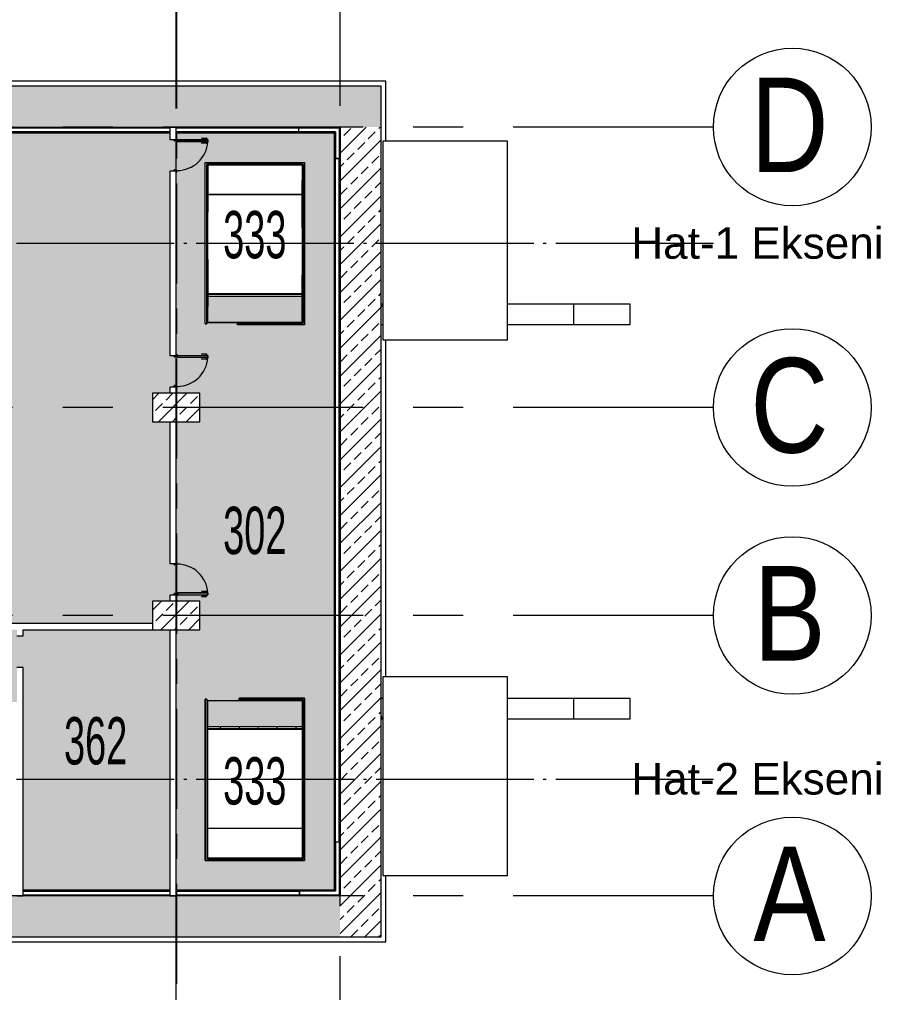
# Model space of a CAD drawing. Header units: metres. Extents: x -201 to 705, y -63 to 42.
# Drawn here: x 677.35 to 704.65, y -23.76 to 7.11 of the extents above; entities that cross this region are included whole.
import ezdxf

# ---------------------------------------------------------------- set-up
doc = ezdxf.new("R2010")
doc.units = ezdxf.units.M
for name, pattern in [('Dash', [3, 1.5, -1.5]), ('Grid Line', [11.1125, 6.35, -1.5875, 1.5875, -1.5875]), ('Grid Line 1_4_', [5.55625, 3.175, -0.79375, 0.79375, -0.79375]), ('HAT AKSI', [5.6, 5, -0.3, 0, -0.3])]:
    doc.linetypes.add(name, pattern=pattern)
for name, color, linetype, lineweight in [('A-----NPP', 7, 'Continuous', 9), ('A-DETLGEM', 7, 'Continuous', 9), ('A_AREA', 7, 'Continuous', 9), ('A_DOOR', 7, 'Continuous', 9), ('A_GRID', 7, 'Continuous', 9), ('A_GRID_BALOON', 7, 'Continuous', 9), ('A_HANDRAIL', 7, 'Continuous', 9), ('A_HATCH', 7, 'Continuous', 9), ('A_RC', 7, 'Continuous', 9), ('A_TEXT_40', 7, 'Continuous', 9), ('A_WALL', 7, 'Continuous', 9), ('G-PLANOTM', 7, 'Continuous', 9)]:
    doc.layers.add(name, color=color, linetype=linetype, lineweight=lineweight)
doc.styles.add('Arial', font='arial.ttf', dxfattribs={"height": 1})
doc.styles.add('Arial Narrow_1', font='ARIALN.TTF', dxfattribs={"height": 3})
doc.styles.add('Arial Narrow_2', font='ARIALN.TTF', dxfattribs={"width": 0.7, "height": 1.5})
pattern_1 = [(45, (0, 0), (-0.442274, 0.442274), []), (45, (0.4423, 0), (-0.442274, 0.442274), [0.31274, -0.15637])]

# ---------------------------------------------------------------- blocks, each defined once
blk = doc.blocks.new('B1010_10_KOLON_DİKDÖRTGEN KESİT - 90x150mm-V235-14_73 _17_73_ TEKNİK KAT _FFL__ANAHTAR PLAN')
at = {"layer": 'A_RC', "true_color": 0x787878}
h = blk.add_hatch(dxfattribs=at)
h.set_pattern_fill('FP_7', color=8, style=0, pattern_type=2)
h.set_pattern_definition([(225, (0, -11.8), (0.44228, -0.44228), []), (225, (-0.4423, -11.8), (0.44228, -0.44228), [0.31274, -0.15637])])
h.paths.add_polyline_path([(0.014, 0.45), (-0.75, 0.45), (-0.75, -0.45), (0.75, -0.45), (0.75, 0.45), (0.2, 0.45)])
at = {"layer": 'A_RC', "lineweight": 18}
for p, q in [((0.75, 0.45), (-0.75, 0.45)), ((-0.75, 0.45), (-0.75, -0.45)), ((0.75, -0.45), (0.75, 0.45)), ((-0.75, -0.45), (0.75, -0.45))]:
    blk.add_line(p, q, dxfattribs=at)
blk = doc.blocks.new('B1010_10_KOLON_DİKDÖRTGEN KESİT - 90x150mm-V236-14_73 _17_73_ TEKNİK KAT _FFL__ANAHTAR PLAN')
at = {"layer": 'A_RC', "true_color": 0x787878}
h = blk.add_hatch(dxfattribs=at)
h.set_pattern_fill('FP_8', color=8, style=0, pattern_type=2)
h.set_pattern_definition([(225, (0, -5.2), (0.442274, -0.442274), []), (225, (-0.4423, -5.2), (0.442274, -0.442274), [0.31274, -0.15637])])
h.paths.add_polyline_path([(0.014, 0.45), (-0.75, 0.45), (-0.75, -0.45), (0.75, -0.45), (0.75, 0.45), (0.2, 0.45)])
at = {"layer": 'A_RC', "lineweight": 18}
for p, q in [((0.75, 0.45), (-0.75, 0.45)), ((-0.75, 0.45), (-0.75, -0.45)), ((0.75, -0.45), (0.75, 0.45)), ((-0.75, -0.45), (0.75, -0.45))]:
    blk.add_line(p, q, dxfattribs=at)
blk = doc.blocks.new('TBM Çukuru VOID - tbm çukur kesiti_dwg-3971131-14_73 _17_73_ TEKNİK KAT _FFL__ANAHTAR PLAN')
at = {"layer": 'A-----NPP'}
blk.add_line((-0.002, 0), (-0.001, 0), dxfattribs=at)
blk = doc.blocks.new('TBM Çukuru VOID - B3060_TBM Çukuru VOID_L_2320_00mm-3817887-14_73 _17_73_ TEKNİK KAT _FFL__ANAHTAR PLAN')
blk.add_blockref('TBM Çukuru VOID - tbm çukur kesiti_dwg-3971131-14_73 _17_73_ TEKNİK KAT _FFL__ANAHTAR PLAN', (0, 0))
blk = doc.blocks.new('DOLGU BETON - DOLGU BETON-4155418-14_73 _17_73_ TEKNİK KAT _FFL__ANAHTAR PLAN')
at = {"layer": 'A-----NPP'}
for p, q in [((4, 1.559), (1.001, 1.559)), ((4, -18.559), (1.001, -18.559))]:
    blk.add_line(p, q, dxfattribs=at)
blk = doc.blocks.new('IC-TKN-M7-S22-000-10-A1-32-K-T-6C-200_rvt-3-14_73 _17_73_ TEKNİK KAT _FFL__ANAHTAR PLAN')
at = {"layer": 'A_HATCH', "true_color": 0x787878}
h = blk.add_hatch(dxfattribs=at)
h.set_pattern_fill('FP_3', color=8, style=0, pattern_type=2)
h.set_pattern_definition(pattern_1)
h.paths.add_polyline_path([(-19, 3.7), (6.5, 3.7), (6.5, 5), (-55.75, 5), (-55.75, 3.7), (-20.653, 3.7)])
h = blk.add_hatch(dxfattribs=at)
h.set_pattern_fill('FP_3', color=8, style=0, pattern_type=2)
h.set_pattern_definition(pattern_1)
h.paths.add_polyline_path([(6.363, -22), (6.5, -22), (6.5, 3.7), (5.2, 3.7), (5.2, -22)])
h = blk.add_hatch(dxfattribs=at)
h.set_pattern_fill('FP_3', color=8, style=0, pattern_type=2)
h.set_pattern_definition(pattern_1)
h.paths.add_polyline_path([(-55.384, -22), (5.2, -22), (5.2, -20.7), (-55.75, -20.7), (-55.75, -22), (-55.386, -22)])
at = {"layer": 'A-----NPP'}
for p, q in [((6.65, 5.15), (-55.669, 5.15)), ((6.65, 3.25), (6.65, 5.15)), ((10.503, 3.25), (6.55, 3.25)), ((6.55, 3.25), (6.55, -3.05)), ((10.503, -3.05), (10.503, 3.25)), ((1.001, -2.5), (1.001, 2.499)), ((1.001, 2.499), (4, 2.499)), ((1.001, 1.559), (4, 1.559)), ((6.55, -3.05), (10.503, -3.05)), ((6.65, -13.75), (6.65, -3.05)), ((10.503, -13.75), (6.55, -13.75)), ((6.55, -13.75), (6.55, -20.05)), ((10.503, -20.05), (10.503, -13.75)), ((4, -18.559), (1.001, -18.559)), ((6.55, -20.05), (10.503, -20.05)), ((6.65, -22.15), (6.65, -20.05)), ((-55.384, -22.15), (6.65, -22.15))]:
    blk.add_line(p, q, dxfattribs=at)
at = {"layer": 'A_WALL', "lineweight": 18}
for p, q in [((6.5, 5), (-55.75, 5)), ((6.5, 3.7), (6.5, 5)), ((-55.75, 3.7), (5.2, 3.7)), ((5.2, 3.7), (5.2, -20.7)), ((6.5, -22), (6.5, 3.7)), ((5.2, -20.7), (-55.75, -20.7)), ((-55.75, -22), (5.2, -22)), ((5.2, -22), (6.5, -22))]:
    blk.add_line(p, q, dxfattribs=at)
at = {"layer": 'A_RC', "lineweight": 9}
blk.add_blockref('DOLGU BETON - DOLGU BETON-4155418-14_73 _17_73_ TEKNİK KAT _FFL__ANAHTAR PLAN', (0, 0), dxfattribs=at)
at = {"layer": 'A_RC', "lineweight": 9, "rotation": 180}
for name, p in [('B1010_10_KOLON_DİKDÖRTGEN KESİT - 90x150mm-V236-14_73 _17_73_ TEKNİK KAT _FFL__ANAHTAR PLAN', (0, -5.2)), ('B1010_10_KOLON_DİKDÖRTGEN KESİT - 90x150mm-V235-14_73 _17_73_ TEKNİK KAT _FFL__ANAHTAR PLAN', (0, -11.8))]:
    blk.add_blockref(name, p, dxfattribs=at)
at = {"layer": 'G-PLANOTM', "lineweight": 9, "rotation": 180}
blk.add_blockref('TBM Çukuru VOID - B3060_TBM Çukuru VOID_L_2320_00mm-3817887-14_73 _17_73_ TEKNİK KAT _FFL__ANAHTAR PLAN', (6.5, -17.025), dxfattribs=at)
blk = doc.blocks.new('C1030_70_YK1 100x220cm - YK1 100x220cm-V215-14_73 _17_73_ TEKNİK KAT _FFL__ANAHTAR PLAN')
at = {"layer": 'A-DETLGEM'}
for p, q in [((-0.55, 0.913), (-0.55, 1.048)), ((-0.54, 1.048), (-0.54, 0.913)), ((-0.53, 1.068), (-0.5, 1.068)), ((-0.5, 1.058), (-0.53, 1.058)), ((-0.499, 1.107), (-0.434, 1.107)), ((-0.499, 0.139), (-0.499, 1.107)), ((-0.438, 1.103), (-0.495, 1.103)), ((-0.495, 0.153), (-0.495, 1.103)), ((-0.438, 1.103), (-0.438, 0.153)), ((-0.435, 1.068), (-0.405, 1.068)), ((-0.405, 1.058), (-0.435, 1.058)), ((-0.434, 1.107), (-0.434, 0.621)), ((-0.395, 0.913), (-0.395, 1.048)), ((-0.385, 1.048), (-0.385, 0.913)), ((-0.434, 0.621), (-0.434, 0.149)), ((-0.491, 0.139), (-0.499, 0.139)), ((-0.438, 0.153), (-0.495, 0.153)), ((-0.491, 0.149), (-0.491, 0.139)), ((-0.434, 0.149), (-0.491, 0.149))]:
    blk.add_line(p, q, dxfattribs=at)
for radius in [0.008, 0.006]:
    blk.add_circle((-0.5, 0.13), radius, dxfattribs=at)
for centre, radius, start, end in [((-0.53, 1.048), 0.02, 90, 180), ((-0.53, 1.048), 0.01, 90, 180), ((-0.405, 1.048), 0.02, 0, 90), ((-0.405, 1.048), 0.01, 0, 90), ((-0.545, 0.913), 0.005, 180, 0), ((-0.39, 0.913), 0.005, 180, 0)]:
    blk.add_arc(centre, radius, start, end, dxfattribs=at)
at = {"layer": 'A_DOOR'}
for p, q in [((-0.483, 0.118), (-0.538, 0.118)), ((-0.538, 0.118), (-0.538, 0.1)), ((-0.538, 0.1), (-0.538, 0.118)), ((-0.538, 0.118), (-0.483, 0.118)), ((-0.536, 0.1), (-0.536, 0.116)), ((-0.536, 0.116), (-0.485, 0.116)), ((-0.485, 0.116), (-0.536, 0.116)), ((-0.536, 0.116), (-0.536, 0.1)), ((-0.485, 0.095), (-0.487, 0.093)), ((-0.487, 0.093), (-0.485, 0.095)), ((-0.487, 0.093), (-0.487, 0.062)), ((-0.487, 0.062), (-0.487, 0.093)), ((-0.487, 0.062), (-0.485, 0.06)), ((-0.485, 0.06), (-0.487, 0.062)), ((-0.485, 0.116), (-0.485, 0.095)), ((-0.485, 0.095), (-0.485, 0.116)), ((-0.485, 0.092), (-0.483, 0.094)), ((-0.483, 0.094), (-0.485, 0.092)), ((-0.485, 0.063), (-0.485, 0.092)), ((-0.485, 0.092), (-0.485, 0.063)), ((-0.483, 0.061), (-0.485, 0.063)), ((-0.485, 0.063), (-0.483, 0.061)), ((-0.485, 0.06), (-0.485, 0.049)), ((-0.485, 0.049), (-0.485, 0.06)), ((-0.485, 0.049), (-0.465, 0.049)), ((-0.465, 0.049), (-0.485, 0.049)), ((-0.483, 0.045), (-0.485, 0.045)), ((-0.485, 0.045), (-0.485, 0.037)), ((-0.485, 0.037), (-0.485, 0.045)), ((-0.485, 0.045), (-0.483, 0.045)), ((-0.485, 0.037), (-0.457, 0.037)), ((-0.457, 0.037), (-0.485, 0.037)), ((-0.483, 0.094), (-0.483, 0.118)), ((-0.483, 0.118), (-0.483, 0.094)), ((-0.483, 0.051), (-0.483, 0.061)), ((-0.483, 0.061), (-0.483, 0.051)), ((-0.467, 0.051), (-0.483, 0.051)), ((-0.483, 0.051), (-0.467, 0.051)), ((-0.483, 0.039), (-0.483, 0.045)), ((-0.483, 0.045), (-0.483, 0.039)), ((-0.459, 0.039), (-0.483, 0.039)), ((-0.483, 0.039), (-0.459, 0.039)), ((-0.457, 0.061), (-0.467, 0.061)), ((-0.467, 0.061), (-0.467, 0.051)), ((-0.467, 0.051), (-0.467, 0.061)), ((-0.467, 0.061), (-0.457, 0.061)), ((-0.465, 0.049), (-0.465, 0.059)), ((-0.465, 0.059), (-0.459, 0.059)), ((-0.459, 0.059), (-0.465, 0.059)), ((-0.465, 0.059), (-0.465, 0.049)), ((-0.459, 0.059), (-0.459, 0.039)), ((-0.459, 0.039), (-0.459, 0.059)), ((-0.457, 0.037), (-0.457, 0.061)), ((-0.457, 0.061), (-0.457, 0.037)), ((0.467, 0.061), (0.457, 0.061)), ((0.457, 0.061), (0.457, 0.037)), ((0.457, 0.037), (0.457, 0.061)), ((0.457, 0.061), (0.467, 0.061)), ((0.457, 0.037), (0.485, 0.037)), ((0.485, 0.037), (0.457, 0.037)), ((0.459, 0.039), (0.459, 0.059)), ((0.459, 0.059), (0.465, 0.059)), ((0.465, 0.059), (0.459, 0.059)), ((0.459, 0.059), (0.459, 0.039)), ((0.483, 0.039), (0.459, 0.039)), ((0.459, 0.039), (0.483, 0.039)), ((0.465, 0.059), (0.465, 0.049)), ((0.465, 0.049), (0.465, 0.059)), ((0.465, 0.049), (0.485, 0.049)), ((0.485, 0.049), (0.465, 0.049)), ((0.467, 0.051), (0.467, 0.061)), ((0.467, 0.061), (0.467, 0.051)), ((0.483, 0.051), (0.467, 0.051)), ((0.467, 0.051), (0.483, 0.051)), ((0.538, 0.118), (0.483, 0.118)), ((0.483, 0.118), (0.483, 0.094)), ((0.483, 0.094), (0.483, 0.118)), ((0.483, 0.118), (0.538, 0.118)), ((0.483, 0.094), (0.485, 0.092)), ((0.485, 0.092), (0.483, 0.094)), ((0.485, 0.063), (0.483, 0.061)), ((0.483, 0.061), (0.485, 0.063)), ((0.483, 0.061), (0.483, 0.051)), ((0.483, 0.051), (0.483, 0.061)), ((0.485, 0.045), (0.483, 0.045)), ((0.483, 0.045), (0.483, 0.039)), ((0.483, 0.039), (0.483, 0.045)), ((0.483, 0.045), (0.485, 0.045)), ((0.485, 0.095), (0.485, 0.116)), ((0.485, 0.116), (0.536, 0.116)), ((0.536, 0.116), (0.485, 0.116)), ((0.485, 0.116), (0.485, 0.095)), ((0.487, 0.093), (0.485, 0.095)), ((0.485, 0.095), (0.487, 0.093)), ((0.485, 0.092), (0.485, 0.063)), ((0.485, 0.063), (0.485, 0.092)), ((0.485, 0.06), (0.487, 0.062)), ((0.487, 0.062), (0.485, 0.06)), ((0.485, 0.049), (0.485, 0.06)), ((0.485, 0.06), (0.485, 0.049)), ((0.485, 0.037), (0.485, 0.045)), ((0.485, 0.045), (0.485, 0.037)), ((0.487, 0.062), (0.487, 0.093)), ((0.487, 0.093), (0.487, 0.062)), ((0.536, 0.116), (0.536, 0.1)), ((0.536, 0.1), (0.536, 0.116)), ((0.538, 0.1), (0.538, 0.118)), ((0.538, 0.118), (0.538, 0.1))]:
    blk.add_line(p, q, dxfattribs=at)
blk.add_arc((-0.5, 0.13), 0.98, 360, 86.1575, dxfattribs=at)
blk = doc.blocks.new('C1030_70_YK1 100x220cm - YK1 100x220cm-1940403-14_73 _17_73_ TEKNİK KAT _FFL__ANAHTAR PLAN')
at = {"layer": 'A-DETLGEM'}
for p, q in [((-0.55, 0.913), (-0.55, 1.048)), ((-0.54, 1.048), (-0.54, 0.913)), ((-0.53, 1.068), (-0.5, 1.068)), ((-0.5, 1.058), (-0.53, 1.058)), ((-0.499, 1.107), (-0.434, 1.107)), ((-0.499, 0.139), (-0.499, 1.107)), ((-0.438, 1.103), (-0.495, 1.103)), ((-0.495, 0.153), (-0.495, 1.103)), ((-0.438, 1.103), (-0.438, 0.153)), ((-0.435, 1.068), (-0.405, 1.068)), ((-0.405, 1.058), (-0.435, 1.058)), ((-0.434, 1.107), (-0.434, 0.621)), ((-0.395, 0.913), (-0.395, 1.048)), ((-0.385, 1.048), (-0.385, 0.913)), ((-0.434, 0.621), (-0.434, 0.149)), ((-0.491, 0.139), (-0.499, 0.139)), ((-0.438, 0.153), (-0.495, 0.153)), ((-0.491, 0.149), (-0.491, 0.139)), ((-0.434, 0.149), (-0.491, 0.149))]:
    blk.add_line(p, q, dxfattribs=at)
for radius in [0.008, 0.006]:
    blk.add_circle((-0.5, 0.13), radius, dxfattribs=at)
for centre, radius, start, end in [((-0.53, 1.048), 0.02, 90, 180), ((-0.53, 1.048), 0.01, 90, 180), ((-0.405, 1.048), 0.02, 0, 90), ((-0.405, 1.048), 0.01, 0, 90), ((-0.545, 0.913), 0.005, 180, 0), ((-0.39, 0.913), 0.005, 180, 0)]:
    blk.add_arc(centre, radius, start, end, dxfattribs=at)
at = {"layer": 'A_DOOR'}
for p, q in [((-0.483, 0.118), (-0.538, 0.118)), ((-0.538, 0.118), (-0.538, 0.1)), ((-0.536, 0.1), (-0.536, 0.116)), ((-0.536, 0.116), (-0.485, 0.116)), ((-0.485, 0.095), (-0.487, 0.093)), ((-0.487, 0.093), (-0.487, 0.062)), ((-0.487, 0.062), (-0.485, 0.06)), ((-0.485, 0.116), (-0.485, 0.095)), ((-0.485, 0.092), (-0.483, 0.094)), ((-0.485, 0.063), (-0.485, 0.092)), ((-0.483, 0.061), (-0.485, 0.063)), ((-0.485, 0.06), (-0.485, 0.049)), ((-0.485, 0.049), (-0.465, 0.049)), ((-0.483, 0.045), (-0.485, 0.045)), ((-0.485, 0.045), (-0.485, 0.037)), ((-0.485, 0.037), (-0.457, 0.037)), ((-0.483, 0.094), (-0.483, 0.118)), ((-0.483, 0.051), (-0.483, 0.061)), ((-0.467, 0.051), (-0.483, 0.051)), ((-0.483, 0.039), (-0.483, 0.045)), ((-0.459, 0.039), (-0.483, 0.039)), ((-0.457, 0.061), (-0.467, 0.061)), ((-0.467, 0.061), (-0.467, 0.051)), ((-0.465, 0.049), (-0.465, 0.059)), ((-0.465, 0.059), (-0.459, 0.059)), ((-0.459, 0.059), (-0.459, 0.039)), ((-0.457, 0.037), (-0.457, 0.061)), ((0.467, 0.061), (0.457, 0.061)), ((0.457, 0.061), (0.457, 0.037)), ((0.457, 0.037), (0.485, 0.037)), ((0.459, 0.039), (0.459, 0.059)), ((0.459, 0.059), (0.465, 0.059)), ((0.483, 0.039), (0.459, 0.039)), ((0.465, 0.059), (0.465, 0.049)), ((0.465, 0.049), (0.485, 0.049)), ((0.467, 0.051), (0.467, 0.061)), ((0.483, 0.051), (0.467, 0.051)), ((0.538, 0.118), (0.483, 0.118)), ((0.483, 0.118), (0.483, 0.094)), ((0.483, 0.094), (0.485, 0.092)), ((0.485, 0.063), (0.483, 0.061)), ((0.483, 0.061), (0.483, 0.051)), ((0.485, 0.045), (0.483, 0.045)), ((0.483, 0.045), (0.483, 0.039)), ((0.485, 0.095), (0.485, 0.116)), ((0.485, 0.116), (0.536, 0.116)), ((0.487, 0.093), (0.485, 0.095)), ((0.485, 0.092), (0.485, 0.063)), ((0.485, 0.06), (0.487, 0.062)), ((0.485, 0.049), (0.485, 0.06)), ((0.485, 0.037), (0.485, 0.045)), ((0.487, 0.062), (0.487, 0.093)), ((0.536, 0.116), (0.536, 0.1)), ((0.538, 0.1), (0.538, 0.118))]:
    blk.add_line(p, q, dxfattribs=at)
blk.add_arc((-0.5, 0.13), 0.98, 360, 86.1575, dxfattribs=at)
blk = doc.blocks.new('C1030_70_YK1 100x220cm - YK1 100x220cm-V216-14_73 _17_73_ TEKNİK KAT _FFL__ANAHTAR PLAN')
at = {"layer": 'A-DETLGEM'}
for p, q in [((0.385, 1.048), (0.385, 0.913)), ((0.395, 0.913), (0.395, 1.048)), ((0.435, 1.068), (0.405, 1.068)), ((0.405, 1.058), (0.435, 1.058)), ((0.499, 1.107), (0.434, 1.107)), ((0.434, 1.107), (0.434, 0.621)), ((0.438, 1.103), (0.495, 1.103)), ((0.438, 1.103), (0.438, 0.153)), ((0.495, 0.153), (0.495, 1.103)), ((0.499, 0.139), (0.499, 1.107)), ((0.53, 1.068), (0.5, 1.068)), ((0.5, 1.058), (0.53, 1.058)), ((0.54, 1.048), (0.54, 0.913)), ((0.55, 0.913), (0.55, 1.048)), ((0.434, 0.621), (0.434, 0.149)), ((0.434, 0.149), (0.491, 0.149)), ((0.438, 0.153), (0.495, 0.153)), ((0.491, 0.149), (0.491, 0.139)), ((0.491, 0.139), (0.499, 0.139))]:
    blk.add_line(p, q, dxfattribs=at)
for radius in [0.008, 0.006]:
    blk.add_circle((0.5, 0.13), radius, dxfattribs=at)
for centre, radius, start, end in [((0.405, 1.048), 0.02, 90, 180), ((0.405, 1.048), 0.01, 90, 180), ((0.53, 1.048), 0.02, 360, 90), ((0.53, 1.048), 0.01, 0, 90), ((0.39, 0.913), 0.005, 180, 360), ((0.545, 0.913), 0.005, 180, 0)]:
    blk.add_arc(centre, radius, start, end, dxfattribs=at)
at = {"layer": 'A_DOOR'}
for p, q in [((-0.483, 0.118), (-0.538, 0.118)), ((-0.538, 0.118), (-0.538, 0.1)), ((-0.538, 0.1), (-0.538, 0.118)), ((-0.538, 0.118), (-0.483, 0.118)), ((-0.536, 0.1), (-0.536, 0.116)), ((-0.536, 0.116), (-0.485, 0.116)), ((-0.485, 0.116), (-0.536, 0.116)), ((-0.536, 0.116), (-0.536, 0.1)), ((-0.485, 0.095), (-0.487, 0.093)), ((-0.487, 0.093), (-0.485, 0.095)), ((-0.487, 0.093), (-0.487, 0.062)), ((-0.487, 0.062), (-0.487, 0.093)), ((-0.487, 0.062), (-0.485, 0.06)), ((-0.485, 0.06), (-0.487, 0.062)), ((-0.485, 0.116), (-0.485, 0.095)), ((-0.485, 0.095), (-0.485, 0.116)), ((-0.485, 0.092), (-0.483, 0.094)), ((-0.483, 0.094), (-0.485, 0.092)), ((-0.485, 0.063), (-0.485, 0.092)), ((-0.485, 0.092), (-0.485, 0.063)), ((-0.483, 0.061), (-0.485, 0.063)), ((-0.485, 0.063), (-0.483, 0.061)), ((-0.485, 0.06), (-0.485, 0.049)), ((-0.485, 0.049), (-0.485, 0.06)), ((-0.485, 0.049), (-0.465, 0.049)), ((-0.465, 0.049), (-0.485, 0.049)), ((-0.483, 0.045), (-0.485, 0.045)), ((-0.485, 0.045), (-0.485, 0.037)), ((-0.485, 0.037), (-0.485, 0.045)), ((-0.485, 0.045), (-0.483, 0.045)), ((-0.485, 0.037), (-0.457, 0.037)), ((-0.457, 0.037), (-0.485, 0.037)), ((-0.483, 0.094), (-0.483, 0.118)), ((-0.483, 0.118), (-0.483, 0.094)), ((-0.483, 0.051), (-0.483, 0.061)), ((-0.483, 0.061), (-0.483, 0.051)), ((-0.467, 0.051), (-0.483, 0.051)), ((-0.483, 0.051), (-0.467, 0.051)), ((-0.483, 0.039), (-0.483, 0.045)), ((-0.483, 0.045), (-0.483, 0.039)), ((-0.459, 0.039), (-0.483, 0.039)), ((-0.483, 0.039), (-0.459, 0.039)), ((-0.457, 0.061), (-0.467, 0.061)), ((-0.467, 0.061), (-0.467, 0.051)), ((-0.467, 0.051), (-0.467, 0.061)), ((-0.467, 0.061), (-0.457, 0.061)), ((-0.465, 0.049), (-0.465, 0.059)), ((-0.465, 0.059), (-0.459, 0.059)), ((-0.459, 0.059), (-0.465, 0.059)), ((-0.465, 0.059), (-0.465, 0.049)), ((-0.459, 0.059), (-0.459, 0.039)), ((-0.459, 0.039), (-0.459, 0.059)), ((-0.457, 0.037), (-0.457, 0.061)), ((-0.457, 0.061), (-0.457, 0.037)), ((0.467, 0.061), (0.457, 0.061)), ((0.457, 0.061), (0.457, 0.037)), ((0.457, 0.037), (0.457, 0.061)), ((0.457, 0.061), (0.467, 0.061)), ((0.457, 0.037), (0.485, 0.037)), ((0.485, 0.037), (0.457, 0.037)), ((0.459, 0.039), (0.459, 0.059)), ((0.459, 0.059), (0.465, 0.059)), ((0.465, 0.059), (0.459, 0.059)), ((0.459, 0.059), (0.459, 0.039)), ((0.483, 0.039), (0.459, 0.039)), ((0.459, 0.039), (0.483, 0.039)), ((0.465, 0.059), (0.465, 0.049)), ((0.465, 0.049), (0.465, 0.059)), ((0.465, 0.049), (0.485, 0.049)), ((0.485, 0.049), (0.465, 0.049)), ((0.467, 0.051), (0.467, 0.061)), ((0.467, 0.061), (0.467, 0.051)), ((0.483, 0.051), (0.467, 0.051)), ((0.467, 0.051), (0.483, 0.051)), ((0.538, 0.118), (0.483, 0.118)), ((0.483, 0.118), (0.483, 0.094)), ((0.483, 0.094), (0.483, 0.118)), ((0.483, 0.118), (0.538, 0.118)), ((0.483, 0.094), (0.485, 0.092)), ((0.485, 0.092), (0.483, 0.094)), ((0.485, 0.063), (0.483, 0.061)), ((0.483, 0.061), (0.485, 0.063)), ((0.483, 0.061), (0.483, 0.051)), ((0.483, 0.051), (0.483, 0.061)), ((0.485, 0.045), (0.483, 0.045)), ((0.483, 0.045), (0.483, 0.039)), ((0.483, 0.039), (0.483, 0.045)), ((0.483, 0.045), (0.485, 0.045)), ((0.485, 0.095), (0.485, 0.116)), ((0.485, 0.116), (0.536, 0.116)), ((0.536, 0.116), (0.485, 0.116)), ((0.485, 0.116), (0.485, 0.095)), ((0.487, 0.093), (0.485, 0.095)), ((0.485, 0.095), (0.487, 0.093)), ((0.485, 0.092), (0.485, 0.063)), ((0.485, 0.063), (0.485, 0.092)), ((0.485, 0.06), (0.487, 0.062)), ((0.487, 0.062), (0.485, 0.06)), ((0.485, 0.049), (0.485, 0.06)), ((0.485, 0.06), (0.485, 0.049)), ((0.485, 0.037), (0.485, 0.045)), ((0.485, 0.045), (0.485, 0.037)), ((0.487, 0.062), (0.487, 0.093)), ((0.487, 0.093), (0.487, 0.062)), ((0.536, 0.116), (0.536, 0.1)), ((0.536, 0.1), (0.536, 0.116)), ((0.538, 0.1), (0.538, 0.118)), ((0.538, 0.118), (0.538, 0.1))]:
    blk.add_line(p, q, dxfattribs=at)
blk.add_arc((0.5, 0.13), 0.98, 94.0266, 180, dxfattribs=at)
blk = doc.blocks.new('Top Rail Type - Top Rail_Internal_-3551373-14_73 _17_73_ TEKNİK KAT _FFL__ANAHTAR PLAN')
at = {"layer": 'A_HANDRAIL'}
for p, q in [((0.924, -2.55), (0.924, 2.575)), ((0.924, 2.575), (4.074, 2.575)), ((0.974, 2.525), (0.974, -2.55)), ((4.024, 2.525), (0.974, 2.525)), ((4.024, -2.525), (4.024, 2.525)), ((4.074, 2.575), (4.074, -2.575)), ((0.974, -2.55), (0.924, -2.55)), ((1.949, -2.575), (1.949, -2.525)), ((1.949, -2.525), (4.024, -2.525)), ((4.074, -2.575), (1.949, -2.575))]:
    blk.add_line(p, q, dxfattribs=at)
blk = doc.blocks.new('Top Rail Type - Top Rail_Internal_-V217-14_73 _17_73_ TEKNİK KAT _FFL__ANAHTAR PLAN')
at = {"layer": 'A_HANDRAIL'}
for p, q in [((0.924, 2.575), (4.074, 2.575)), ((0.924, -2.55), (0.924, 2.575)), ((0.974, 2.525), (4.024, 2.525)), ((0.974, -2.55), (0.974, 2.525)), ((4.024, 2.525), (4.024, -2.525)), ((4.074, 2.575), (4.074, -2.575)), ((0.924, -2.55), (0.974, -2.55)), ((1.949, -2.575), (1.949, -2.525)), ((4.024, -2.525), (1.949, -2.525)), ((4.074, -2.575), (1.949, -2.575))]:
    blk.add_line(p, q, dxfattribs=at)
blk = doc.blocks.new('Top Rail Type - Top Rail_Internal_-3551395-14_73 _17_73_ TEKNİK KAT _FFL__ANAHTAR PLAN')
at = {"layer": 'A_HANDRAIL'}
for p, q in [((0.924, -14.45), (0.974, -14.45)), ((0.924, -19.575), (0.924, -14.45)), ((0.974, -14.45), (0.974, -19.525)), ((1.999, -14.475), (1.999, -14.425)), ((1.999, -14.425), (4.074, -14.425)), ((4.024, -14.475), (1.999, -14.475)), ((4.024, -19.525), (4.024, -14.475)), ((4.074, -14.425), (4.074, -19.575)), ((4.074, -19.575), (0.924, -19.575)), ((0.974, -19.525), (4.024, -19.525))]:
    blk.add_line(p, q, dxfattribs=at)
blk = doc.blocks.new('Top Rail Type - Top Rail_Internal_-V218-14_73 _17_73_ TEKNİK KAT _FFL__ANAHTAR PLAN')
at = {"layer": 'A_HANDRAIL'}
for p, q in [((0.974, -14.45), (0.924, -14.45)), ((0.924, -14.45), (0.924, -19.575)), ((0.974, -14.45), (0.974, -19.525)), ((1.999, -14.475), (1.999, -14.425)), ((4.074, -14.425), (1.999, -14.425)), ((4.024, -14.475), (1.999, -14.475)), ((4.024, -19.525), (4.024, -14.475)), ((4.074, -19.575), (4.074, -14.425)), ((0.924, -19.575), (4.074, -19.575)), ((0.974, -19.525), (4.024, -19.525))]:
    blk.add_line(p, q, dxfattribs=at)
blk = doc.blocks.new('Railing - 50 x 12mm-3770012-14_73 _17_73_ TEKNİK KAT _FFL__ANAHTAR PLAN')
at = {"layer": 'A-----NPP'}
for start, end in [(150, 180), (150, 180), (180, 210), (180, 210), (360, 30), (15, 30), (330, 360), (330, 360)]:
    blk.add_arc((0, 0), 0.03, start, end, dxfattribs=at)
blk = doc.blocks.new('Railing - 50 x 12mm-V224-14_73 _17_73_ TEKNİK KAT _FFL__ANAHTAR PLAN')
at = {"layer": 'A-----NPP'}
for start, end in [(180, 360), (180, 210), (225, 285), (300, 360)]:
    blk.add_arc((0, 0), 0.03, start, end, dxfattribs=at)
blk = doc.blocks.new('Railing - Railing-3770067-14_73 _17_73_ TEKNİK KAT _FFL__ANAHTAR PLAN')
for name, p, rotation in [('Railing - 50 x 12mm-3770012-14_73 _17_73_ TEKNİK KAT _FFL__ANAHTAR PLAN', (1.4, -1.64), 90.00000000000146), ('Railing - 50 x 12mm-3770012-14_73 _17_73_ TEKNİK KAT _FFL__ANAHTAR PLAN', (2, -1.64), 90.00000000000146), ('Railing - 50 x 12mm-3770012-14_73 _17_73_ TEKNİK KAT _FFL__ANAHTAR PLAN', (2.6, -1.64), 90.00000000000146), ('Railing - 50 x 12mm-3770012-14_73 _17_73_ TEKNİK KAT _FFL__ANAHTAR PLAN', (3.2, -1.64), 90.00000000000146), ('Railing - 50 x 12mm-3770012-14_73 _17_73_ TEKNİK KAT _FFL__ANAHTAR PLAN', (3.8, -1.64), 90.00000000000146), ('Railing - 50 x 12mm-V224-14_73 _17_73_ TEKNİK KAT _FFL__ANAHTAR PLAN', (6.5, -1.969), 89.9999999999998)]:
    blk.add_blockref(name, p, dxfattribs=dict(rotation=rotation))
blk = doc.blocks.new('Top Rail Type - Top Rail_Internal_-3770071-14_73 _17_73_ TEKNİK KAT _FFL__ANAHTAR PLAN')
at = {"layer": 'A-----NPP'}
for p, q in [((4, -1.615), (1.001, -1.615)), ((1.001, -1.665), (4, -1.665))]:
    blk.add_line(p, q, dxfattribs=at)
blk = doc.blocks.new('Railing - 50 x 12mm-V225-14_73 _17_73_ TEKNİK KAT _FFL__ANAHTAR PLAN')
at = {"layer": 'A-----NPP'}
for start, end in [(150, 180), (150, 180), (180, 210), (180, 210), (360, 30), (15, 30), (330, 360), (330, 360)]:
    blk.add_arc((0, 0), 0.03, start, end, dxfattribs=at)
blk = doc.blocks.new('Railing - 50 x 12mm-V226-14_73 _17_73_ TEKNİK KAT _FFL__ANAHTAR PLAN')
at = {"layer": 'A-----NPP'}
for start, end in [(180, 360), (180, 210), (225, 285), (300, 360)]:
    blk.add_arc((0, 0), 0.03, start, end, dxfattribs=at)
blk = doc.blocks.new('Railing - Railing-3771051-14_73 _17_73_ TEKNİK KAT _FFL__ANAHTAR PLAN')
at = {"extrusion": (0, 0, -1), "zscale": -1}
for name, p, rotation in [('Railing - 50 x 12mm-V226-14_73 _17_73_ TEKNİK KAT _FFL__ANAHTAR PLAN', (-6.5, -15.031), 270.0000000000002), ('Railing - 50 x 12mm-V225-14_73 _17_73_ TEKNİK KAT _FFL__ANAHTAR PLAN', (-1.4, -15.36), 270.0000000000018), ('Railing - 50 x 12mm-V225-14_73 _17_73_ TEKNİK KAT _FFL__ANAHTAR PLAN', (-2, -15.36), 270.0000000000018), ('Railing - 50 x 12mm-V225-14_73 _17_73_ TEKNİK KAT _FFL__ANAHTAR PLAN', (-2.6, -15.36), 270.0000000000018), ('Railing - 50 x 12mm-V225-14_73 _17_73_ TEKNİK KAT _FFL__ANAHTAR PLAN', (-3.2, -15.36), 270.0000000000018), ('Railing - 50 x 12mm-V225-14_73 _17_73_ TEKNİK KAT _FFL__ANAHTAR PLAN', (-3.8, -15.36), 270.0000000000018)]:
    blk.add_blockref(name, p, dxfattribs=dict(at, rotation=rotation))
blk = doc.blocks.new('Top Rail Type - Top Rail_Internal_-3771054-14_73 _17_73_ TEKNİK KAT _FFL__ANAHTAR PLAN')
at = {"layer": 'A-----NPP'}
for p, q in [((4, -15.335), (1.001, -15.335)), ((1.001, -15.385), (4, -15.385))]:
    blk.add_line(p, q, dxfattribs=at)
blk = doc.blocks.new('D2030_10_U Kanal Ekipmanı - U Kanal Ekipmanı-3844114-14_73 _17_73_ TEKNİK KAT _FFL__ANAHTAR PLAN')
at = {"layer": 'G-PLANOTM'}
for p, q in [((-0.155, 0), (-0.155, 13.35)), ((-0.15, 0), (-0.15, 13.35)), ((-0.03, 0), (-0.03, 13.35)), ((-0.025, 13.35), (-0.025, 0)), ((0, 0), (0, 13.35))]:
    blk.add_line(p, q, dxfattribs=at)
blk = doc.blocks.new('D2030_10_U Kanal Ekipmanı - U Kanal Ekipmanı-3941843-14_73 _17_73_ TEKNİK KAT _FFL__ANAHTAR PLAN')
at = {"layer": 'G-PLANOTM'}
for p, q in [((-0.18, 3.883), (-0.155, 3.883)), ((-0.155, 0), (-0.155, 3.883)), ((-0.155, 3.883), (-0.15, 3.883)), ((-0.15, 0), (-0.15, 3.883)), ((-0.15, 3.883), (-0.03, 3.883)), ((-0.03, 0), (-0.03, 3.883)), ((-0.03, 3.883), (-0.025, 3.883)), ((-0.025, 3.883), (0, 3.883)), ((-0.025, 3.883), (-0.025, 0)), ((0, 0), (0, 3.883))]:
    blk.add_line(p, q, dxfattribs=at)
blk = doc.blocks.new('D2030_10_U Kanal Ekipmanı - U Kanal Ekipmanı-3942237-14_73 _17_73_ TEKNİK KAT _FFL__ANAHTAR PLAN')
at = {"layer": 'G-PLANOTM'}
for p, q in [((-0.18, 0), (-0.18, 21.692)), ((-0.18, 21.692), (-0.155, 21.692)), ((-0.155, 0), (-0.155, 21.692)), ((-0.155, 21.692), (-0.15, 21.692)), ((-0.15, 0), (-0.15, 21.692)), ((-0.15, 21.692), (-0.03, 21.692)), ((-0.03, 0), (-0.03, 21.692)), ((-0.03, 21.692), (-0.025, 21.692)), ((-0.025, 21.692), (0, 21.692)), ((-0.025, 21.692), (-0.025, 0)), ((-0.155, 0), (-0.18, 0)), ((-0.15, 0), (-0.155, 0)), ((-0.03, 0), (-0.15, 0)), ((-0.025, 0), (-0.03, 0)), ((0, 0), (-0.025, 0))]:
    blk.add_line(p, q, dxfattribs=at)
blk = doc.blocks.new('D2030_10_U Kanal Açılı Köşe Ekipmanı - D2030_10_U Kanal Açılı Köşe Ekipmanı-3941814-14_73 _17_73_ TEKNİK KAT _FFL__ANAHTAR PLAN')
at = {"layer": 'G-PLANOTM'}
for p, q in [((0, 1), (0.025, 1)), ((0.025, 1), (0.03, 1)), ((0.025, 1), (0.025, 0.025)), ((0.03, 1), (0.15, 1)), ((0.03, 0.03), (0.03, 1)), ((0.15, 1), (0.155, 1)), ((0.15, 0.15), (0.15, 1)), ((0.155, 1), (0.18, 1)), ((0.155, 0.155), (0.155, 1)), ((0.18, 0.18), (0.18, 1)), ((0.025, 0.025), (0.03, 0.03)), ((1.317, 0.025), (0.025, 0.025)), ((1.317, 0.03), (0.03, 0.03)), ((0.15, 0.15), (0.155, 0.155)), ((1.317, 0.15), (0.15, 0.15)), ((0.155, 0.155), (1.317, 0.155)), ((1.317, 0.18), (0.18, 0.18)), ((1.317, 0.155), (1.317, 0.18)), ((1.317, 0.155), (1.317, 0.15)), ((1.317, 0.03), (1.317, 0.15)), ((1.317, 0.03), (1.317, 0.025)), ((1.317, 0), (1.317, 0.025))]:
    blk.add_line(p, q, dxfattribs=at)
blk = doc.blocks.new('D2030_10_U Kanal Açılı Köşe Ekipmanı - D2030_10_U Kanal Açılı Köşe Ekipmanı-3942215-14_73 _17_73_ TEKNİK KAT _FFL__ANAHTAR PLAN')
at = {"layer": 'G-PLANOTM'}
for p, q in [((0, 1.289), (0.025, 1.289)), ((0.025, 1.289), (0.03, 1.289)), ((0.025, 1.289), (0.025, 0.025)), ((0.03, 1.289), (0.15, 1.289)), ((0.03, 0.03), (0.03, 1.289)), ((0.15, 1.289), (0.155, 1.289)), ((0.15, 0.15), (0.15, 1.289)), ((0.155, 1.289), (0.18, 1.289)), ((0.155, 0.155), (0.155, 1.289)), ((0.18, 0.18), (0.18, 1.289)), ((0.025, 0.025), (0.03, 0.03)), ((1.708, 0.025), (0.025, 0.025)), ((1.708, 0.03), (0.03, 0.03)), ((0.15, 0.15), (0.155, 0.155)), ((1.708, 0.15), (0.15, 0.15)), ((0.155, 0.155), (1.708, 0.155)), ((1.708, 0.18), (0.18, 0.18)), ((1.708, 0.155), (1.708, 0.18)), ((1.708, 0.155), (1.708, 0.15)), ((1.708, 0.03), (1.708, 0.15)), ((1.708, 0.03), (1.708, 0.025)), ((1.708, 0), (1.708, 0.025))]:
    blk.add_line(p, q, dxfattribs=at)
blk = doc.blocks.new('D2030_10_U Kanal Ekipmanı - U Kanal Ekipmanı-3942494-14_73 _17_73_ TEKNİK KAT _FFL__ANAHTAR PLAN')
at = {"layer": 'G-PLANOTM'}
for p, q in [((-0.155, 0), (-0.155, 3.911)), ((-0.15, 0), (-0.15, 3.911)), ((-0.03, 0), (-0.03, 3.911)), ((-0.025, 3.911), (-0.025, 0)), ((0, 0), (0, 3.911)), ((-0.155, 0), (-0.18, 0)), ((-0.15, 0), (-0.155, 0)), ((-0.03, 0), (-0.15, 0)), ((-0.025, 0), (-0.03, 0)), ((0, 0), (-0.025, 0))]:
    blk.add_line(p, q, dxfattribs=at)
blk = doc.blocks.new('D2030_10_U Kanal Ekipmanı - U Kanal Ekipmanı-3942707-14_73 _17_73_ TEKNİK KAT _FFL__ANAHTAR PLAN')
at = {"layer": 'G-PLANOTM'}
for p, q in [((-0.155, 0), (-0.155, 4.65)), ((-0.15, 0), (-0.15, 4.65)), ((-0.03, 0), (-0.03, 4.65)), ((-0.025, 4.65), (-0.025, 0)), ((0, 0), (0, 4.65))]:
    blk.add_line(p, q, dxfattribs=at)
blk = doc.blocks.new('Grid - Aks Sembolü-236857-14_73 _17_73_ TEKNİK KAT _FFL__ANAHTAR PLAN')
at = {"layer": 'A_GRID_BALOON', "color": 253, "true_color": 0xaaaaaa}
blk.add_circle((0, 0), 0.005, dxfattribs=at)

msp = doc.modelspace()

# ---------------------------------------------------------------- hatches: boundary and pattern name
at = {"layer": 'A_AREA', "true_color": 0xfadecb}
for points in [[(671.981, -12.15), (672.264, -12.15), (672.264, -12.05), (681.564, -12.05), (681.564, -11.35), (682.114, -11.35), (682.114, -11.15), (682.214, -11.15), (682.214, -10.15), (682.114, -10.15), (682.114, -5.65), (681.564, -5.65), (681.564, -4.75), (682.114, -4.75), (682.114, -4.55), (682.214, -4.55), (682.214, -3.55), (682.114, -3.55), (682.114, 2.3), (682.214, 2.3), (682.214, 3.3), (682.114, 3.3), (682.114, 3.52), (668.764, 3.514), (668.764, 3.3), (668.664, 3.298), (668.664, 2.3), (668.764, 2.3), (668.764, -3.55), (668.664, -3.55), (668.664, -4.55), (668.764, -4.55), (668.764, -4.75), (670.064, -4.75), (670.064, -5.65), (668.764, -5.65), (668.764, -8.85), (668.664, -8.85), (668.664, -9.85), (668.764, -9.85), (668.764, -11.35), (670.064, -11.35), (670.064, -12.05), (670.264, -12.05), (670.264, -12.15), (671.817, -12.15)], [(681.564, -20.52), (682.114, -20.52), (682.114, -12.25), (677.464, -12.25), (677.464, -12.45), (677.364, -12.45), (677.364, -13.45), (677.464, -13.45), (677.464, -20.52)]]:
    msp.add_hatch(color=254, dxfattribs=at).paths.add_polyline_path(points)
at = {"layer": 'A_AREA', "true_color": 0xffff80}
h = msp.add_hatch(color=51, dxfattribs=at)
h.paths.add_polyline_path([(687.334, -20.52), (687.334, 3.52), (682.314, 3.514), (682.314, 3.3), (682.214, 3.3), (682.214, 2.3), (682.314, 2.3), (682.314, -3.55), (682.214, -3.55), (682.214, -4.55), (682.314, -4.55), (682.314, -4.75), (683.064, -4.75), (683.064, -5.65), (682.314, -5.65), (682.314, -10.15), (682.214, -10.15), (682.214, -11.15), (682.314, -11.15), (682.314, -11.35), (683.064, -11.35), (683.064, -12.25), (682.314, -12.25), (682.314, -20.52), (687.33, -20.52)])
h.paths.add_polyline_path([(684.038, -19.575), (683.237, -19.575), (683.237, -14.45), (683.287, -14.45), (683.287, -19.525), (683.314, -19.525), (683.314, -14.501), (686.314, -14.501), (686.314, -19.525), (686.337, -19.525), (686.337, -14.475), (684.312, -14.475), (684.312, -14.425), (686.387, -14.425), (686.387, -19.575), (685.74, -19.575)])
h.paths.add_polyline_path([(686.286, -2.575), (684.262, -2.575), (684.262, -2.525), (686.337, -2.525), (686.337, 2.525), (683.287, 2.521), (683.287, -2.55), (683.237, -2.55), (683.24, 2.575), (686.387, 2.573), (686.385, -2.575), (686.314, -2.575)])
h.paths.add_polyline_path([(683.314, -2.5), (683.317, 2.5), (686.314, 2.499), (686.312, -2.5), (683.314, -2.5)])
h = msp.add_hatch(color=51, dxfattribs=at)
h.paths.add_polyline_path([(683.499, -2.5), (686.314, -2.5), (686.314, -1.665), (683.314, -1.665), (683.316, -2.5)])
h.paths.add_polyline_path([(683.729, -1.615), (686.314, -1.615), (686.314, -1.59), (683.314, -1.59), (683.314, -1.615), (683.722, -1.615)])
at = {"layer": 'A_AREA', "true_color": 0xf5daa0}
msp.add_hatch(color=41, dxfattribs=at).paths.add_polyline_path([(589.378, -17.7), (595.264, -17.7), (595.264, -14.55), (611.314, -14.55), (611.314, -14.65), (613.314, -14.65), (613.314, -14.55), (672.287, -14.55), (672.287, -14.65), (673.287, -14.65), (673.287, -14.55), (673.882, -14.55), (673.882, -14.65), (674.882, -14.65), (674.882, -14.55), (677.264, -14.55), (677.264, -13.45), (677.364, -13.45), (677.364, -12.45), (677.264, -12.45), (677.264, -12.25), (672.264, -12.25), (672.264, -12.15), (670.264, -12.15), (670.261, -12.25), (668.564, -12.25), (668.564, -12.05), (666.564, -12.05), (666.564, -12.25), (650.264, -12.25), (650.264, -12.15), (648.264, -12.15), (648.264, -12.25), (633.314, -12.25), (633.314, -12.15), (631.314, -12.15), (631.314, -12.25), (626.564, -12.25), (626.564, -11.35), (626.464, -11.35), (626.464, -12.25), (622.514, -12.25), (622.514, -12.15), (620.514, -12.15), (620.514, -12.25), (609.064, -12.25), (609.064, -12.289), (609.041, -12.289), (609.041, -12.25), (606.364, -12.25), (606.364, -12.15), (604.364, -12.15), (604.364, -12.25), (589.364, -12.25), (589.364, -12.45), (589.264, -12.45), (589.264, -14.45), (589.364, -14.45), (589.364, -17.7)])
at = {"layer": 'A_AREA', "true_color": 0xffff80}
msp.add_hatch(color=51, dxfattribs=at).paths.add_polyline_path([(683.314, -19.501), (686.314, -19.501), (686.314, -14.501), (683.314, -14.503), (683.314, -15.335), (686.314, -15.335), (686.314, -15.385), (683.314, -15.385), (683.314, -15.41), (686.314, -15.41), (686.314, -19.5), (683.314, -19.5)])

# ---------------------------------------------------------------- linework, layer by layer
at = {"layer": 'A-----NPP'}
for p, q in [((683.314, 2.499), (686.314, 2.499)), ((683.314, -2.5), (683.314, 2.499)), ((686.314, -1.59), (683.314, -1.59)), ((683.314, -1.594), (686.314, -1.591)), ((688.864, -1.919), (688.814, -1.919)), ((696.714, -1.919), (692.817, -1.919)), ((694.914, -1.919), (694.914, -2.569)), ((696.714, -2.569), (696.714, -1.919)), ((688.814, -2.569), (688.864, -2.569)), ((692.817, -2.569), (696.714, -2.569)), ((686.314, -14.501), (686.314, -19.5)), ((688.864, -14.431), (688.814, -14.431)), ((696.714, -14.431), (692.817, -14.431)), ((694.914, -14.431), (694.914, -15.081)), ((696.714, -15.081), (696.714, -14.431)), ((688.814, -15.081), (688.864, -15.081)), ((692.817, -15.081), (696.714, -15.081)), ((683.314, -15.41), (686.314, -15.41)), ((683.314, -15.41), (686.314, -15.41)), ((686.314, -19.5), (683.314, -19.5)), ((686.314, -19.501), (683.314, -19.501))]:
    msp.add_line(p, q, dxfattribs=at)
at = {"layer": 'A_AREA', "linetype": 'Dash'}
for p, q in [((687.514, 3.7), (682.314, 3.675)), ((683.314, 2.5), (683.314, -2.5)), ((686.314, 2.5), (683.314, 2.5)), ((686.314, -2.5), (686.314, 2.5)), ((683.314, -2.5), (686.314, -2.5)), ((683.314, -14.501), (686.314, -14.501)), ((683.314, -19.525), (683.314, -14.501)), ((686.314, -14.501), (686.314, -19.525))]:
    msp.add_line(p, q, dxfattribs=at)
at = {"layer": 'A_GRID', "color": 21, "linetype": 'Grid Line 1_4_', "lineweight": 25, "true_color": 0xffaaaa}
msp.add_line((682.314, 29.691), (682.314, -40.066), dxfattribs=at)
at = {"layer": 'A_GRID', "color": 253, "linetype": 'Grid Line', "true_color": 0xaaaaaa}
for p, q in [((682.314, -28.963), (682.314, 14.252)), ((687.514, -28.963), (687.514, 13.652)), ((699.353, 3.7), (486.527, 3.7)), ((699.353, -5.2), (486.527, -5.2)), ((699.353, -11.8), (486.527, -11.8)), ((699.353, -20.7), (486.527, -20.7))]:
    msp.add_line(p, q, dxfattribs=at)
at = {"layer": 'A_GRID', "color": 21, "linetype": 'HAT AKSI', "true_color": 0xffaaaa}
for p, q in [((699.353, 0), (486.527, 0)), ((699.353, -17), (486.527, -17))]:
    msp.add_line(p, q, dxfattribs=at)
at = {"layer": 'A_RC'}
for p, q in [((682.114, 3.52), (668.764, 3.52)), ((687.334, 3.52), (682.314, 3.52)), ((687.334, -20.52), (687.334, 3.52)), ((683.314, 2.5), (686.314, 2.5)), ((683.314, -2.5), (683.314, 2.5)), ((686.314, 2.5), (686.314, -2.5)), ((686.314, -2.5), (683.314, -2.5)), ((683.314, -14.501), (686.314, -14.501)), ((683.314, -19.525), (683.314, -14.501)), ((686.314, -14.501), (686.314, -19.525)), ((677.464, -20.52), (682.114, -20.52)), ((682.314, -20.52), (687.334, -20.52))]:
    msp.add_line(p, q, dxfattribs=at)
at = {"layer": 'A_WALL', "lineweight": 18}
for p, q in [((682.314, 3.7), (682.114, 3.7)), ((682.114, 3.7), (682.114, 3.3)), ((682.314, 3.3), (682.314, 3.7)), ((682.114, 3.3), (682.314, 3.3)), ((682.314, 2.3), (682.114, 2.3)), ((682.114, 2.3), (682.114, -3.55)), ((682.314, -3.55), (682.314, 2.3)), ((682.114, -3.55), (682.314, -3.55)), ((682.314, -4.55), (682.114, -4.55)), ((682.114, -4.55), (682.114, -4.75)), ((682.314, -4.75), (682.314, -4.55)), ((682.114, -5.65), (682.114, -10.15)), ((682.314, -10.15), (682.314, -5.65)), ((682.114, -10.15), (682.314, -10.15)), ((682.314, -11.15), (682.114, -11.15)), ((682.114, -11.15), (682.114, -11.35)), ((682.314, -11.35), (682.314, -11.15)), ((681.564, -12.05), (672.264, -12.05)), ((677.464, -12.45), (677.464, -12.25)), ((677.464, -12.25), (681.564, -12.25)), ((682.114, -12.25), (682.114, -20.7)), ((682.314, -20.7), (682.314, -12.25)), ((677.264, -12.45), (677.464, -12.45)), ((677.464, -13.45), (677.264, -13.45)), ((677.464, -20.7), (677.464, -13.45)), ((677.264, -20.7), (677.464, -20.7)), ((682.114, -20.7), (682.314, -20.7))]:
    msp.add_line(p, q, dxfattribs=at)

# ---------------------------------------------------------------- block references
at = {"lineweight": 5}
msp.add_blockref('IC-TKN-M7-S22-000-10-A1-32-K-T-6C-200_rvt-3-14_73 _17_73_ TEKNİK KAT _FFL__ANAHTAR PLAN', (682.314, 0), dxfattribs=at)
at = {"layer": 'A-----NPP'}
for name in ['Top Rail Type - Top Rail_Internal_-3770071-14_73 _17_73_ TEKNİK KAT _FFL__ANAHTAR PLAN', 'Railing - Railing-3770067-14_73 _17_73_ TEKNİK KAT _FFL__ANAHTAR PLAN', 'Railing - Railing-3771051-14_73 _17_73_ TEKNİK KAT _FFL__ANAHTAR PLAN', 'Top Rail Type - Top Rail_Internal_-3771054-14_73 _17_73_ TEKNİK KAT _FFL__ANAHTAR PLAN']:
    msp.add_blockref(name, (682.314, 0), dxfattribs=at)
at = {"layer": 'A_DOOR', "rotation": 269.9999999999997}
for name, p in [('C1030_70_YK1 100x220cm - YK1 100x220cm-1940403-14_73 _17_73_ TEKNİK KAT _FFL__ANAHTAR PLAN', (682.214, 2.8)), ('C1030_70_YK1 100x220cm - YK1 100x220cm-V215-14_73 _17_73_ TEKNİK KAT _FFL__ANAHTAR PLAN', (682.214, -4.05)), ('C1030_70_YK1 100x220cm - YK1 100x220cm-V216-14_73 _17_73_ TEKNİK KAT _FFL__ANAHTAR PLAN', (682.214, -10.65))]:
    msp.add_blockref(name, p, dxfattribs=at)
at = {"layer": 'A_GRID_BALOON', "color": 253, "true_color": 0xaaaaaa, "xscale": 499.9999999999995, "yscale": 499.9999999999995, "zscale": 499.9999999999995, "rotation": 89.99999999999962}
for p in [(701.853, 3.7), (701.853, -5.2), (701.853, -11.8), (701.853, -20.7)]:
    msp.add_blockref('Grid - Aks Sembolü-236857-14_73 _17_73_ TEKNİK KAT _FFL__ANAHTAR PLAN', p, dxfattribs=at)
at = {"layer": 'A_HANDRAIL'}
for name in ['Top Rail Type - Top Rail_Internal_-3551373-14_73 _17_73_ TEKNİK KAT _FFL__ANAHTAR PLAN', 'Top Rail Type - Top Rail_Internal_-V217-14_73 _17_73_ TEKNİK KAT _FFL__ANAHTAR PLAN', 'Top Rail Type - Top Rail_Internal_-3551395-14_73 _17_73_ TEKNİK KAT _FFL__ANAHTAR PLAN', 'Top Rail Type - Top Rail_Internal_-V218-14_73 _17_73_ TEKNİK KAT _FFL__ANAHTAR PLAN']:
    msp.add_blockref(name, (682.314, 0), dxfattribs=at)
at = {"layer": 'G-PLANOTM'}
for name, p, rotation in [('D2030_10_U Kanal Ekipmanı - U Kanal Ekipmanı-3844114-14_73 _17_73_ TEKNİK KAT _FFL__ANAHTAR PLAN', (668.764, 3.52), 269.9999999999998), ('D2030_10_U Kanal Ekipmanı - U Kanal Ekipmanı-3941843-14_73 _17_73_ TEKNİK KAT _FFL__ANAHTAR PLAN', (682.314, 3.52), 269.9999999999998), ('D2030_10_U Kanal Açılı Köşe Ekipmanı - D2030_10_U Kanal Açılı Köşe Ekipmanı-3941814-14_73 _17_73_ TEKNİK KAT _FFL__ANAHTAR PLAN', (687.514, 3.7), 180), ('D2030_10_U Kanal Açılı Köşe Ekipmanı - D2030_10_U Kanal Açılı Köşe Ekipmanı-3942215-14_73 _17_73_ TEKNİK KAT _FFL__ANAHTAR PLAN', (687.514, -20.7), 89.99999999999974), ('D2030_10_U Kanal Ekipmanı - U Kanal Ekipmanı-3942707-14_73 _17_73_ TEKNİK KAT _FFL__ANAHTAR PLAN', (682.114, -20.52), 89.99999999999993), ('D2030_10_U Kanal Ekipmanı - U Kanal Ekipmanı-3942494-14_73 _17_73_ TEKNİK KAT _FFL__ANAHTAR PLAN', (686.225, -20.52), 89.99999999999993)]:
    msp.add_blockref(name, p, dxfattribs=dict(at, rotation=rotation))
msp.add_blockref('D2030_10_U Kanal Ekipmanı - U Kanal Ekipmanı-3942237-14_73 _17_73_ TEKNİK KAT _FFL__ANAHTAR PLAN', (687.514, -18.992), dxfattribs=at)

# ---------------------------------------------------------------- texts
at = {"layer": 'A_GRID_BALOON', "color": 253, "true_color": 0xaaaaaa, "attachment_point": 1}
for s, insert, char_height, width, style in [('\\fArial Narrow|b0|i0|c162|p34|;D', (700.522, 5.269), 3, 3.04641, 'Arial Narrow_1'), ('Hat-1 Ekseni', (696.749, 0.52), 1, 9.94092, 'Arial'), ('\\fArial Narrow|b0|i0|c162|p34|;C', (700.522, -3.631), 3, 3.04641, 'Arial Narrow_1'), ('\\fArial Narrow|b0|i0|c162|p34|;B', (700.619, -10.231), 3, 2.80591, 'Arial Narrow_1'), ('Hat-2 Ekseni', (696.749, -16.48), 1, 9.94092, 'Arial'), ('\\fArial Narrow|b0|i0|c162|p34|;A', (700.619, -19.131), 3, 2.80591, 'Arial Narrow_1')]:
    msp.add_mtext(s, dxfattribs=dict(at, insert=insert, char_height=char_height, width=width, style=style))
at = {"layer": 'A_TEXT_40', "char_height": 1.5, "width": 2.44114, "attachment_point": 1, "style": 'Arial Narrow_2'}
for s, insert in [('333', (683.804, 1.035)), ('302', (683.804, -8.351)), ('362', (678.757, -15.026)), ('333', (683.804, -16.298))]:
    msp.add_mtext(s, dxfattribs=dict(at, insert=insert))

doc.saveas('drawing.dxf')
